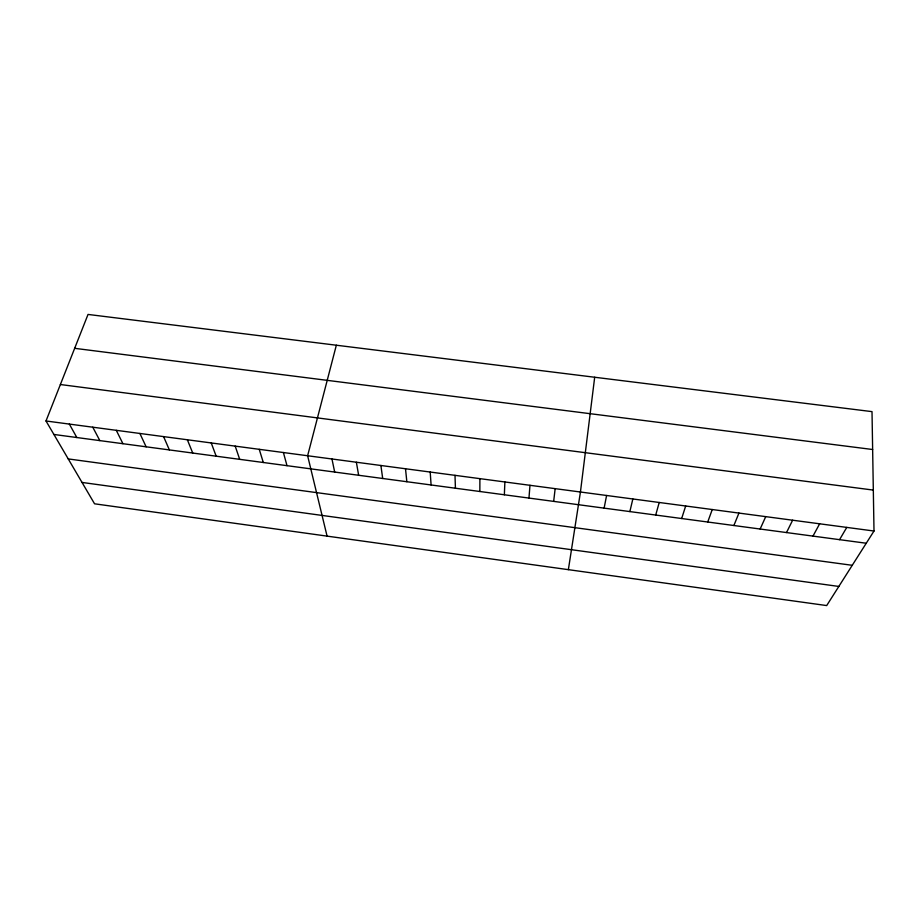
<?xml version="1.0" encoding="UTF-8"?>
<svg xmlns="http://www.w3.org/2000/svg" width="920" height="920" viewBox="0 0 920 920"><rect width="100%" height="100%" fill="white"/><g stroke="black" fill="none" stroke-linecap="round" stroke-linejoin="round"><path stroke-width="1.38" d="M479.849 491.498L479.895 478.641M504.355 494.776L504.884 481.965M528.966 498.076L529.977 485.3M553.667 501.377L555.162 488.647M594.688 377.246L580.439 492.004L568.365 569.653M604.118 508.139L606.591 495.489M629.866 511.577L632.845 498.973M336.341 345.218L307.625 455.745L327.072 536.118M655.719 515.039L659.214 502.481M681.662 518.523L685.676 506M707.721 522.008L712.252 509.53M46 420.98L88.032 314.433L872.01 411.631L874 531.024L826.689 605.567L94.553 503.803L46 420.98L874 531.024M733.884 525.515L738.944 513.072M760.138 529.023L765.739 516.637M786.508 532.553L792.637 520.214M812.981 536.107L819.651 523.802M839.569 539.66L846.768 527.401M74.658 348.323L872.643 449.512M60.386 384.525L873.321 490.084M53.9 434.459L866.249 543.237M68.241 458.919L852.242 565.305M82.029 482.436L838.821 586.442M69.345 424.074L76.831 437.529M92.77 427.19L99.843 440.611M116.288 430.318L122.935 443.704M139.886 433.458L146.119 446.809M163.576 436.597L169.383 449.926M187.358 439.76L192.728 453.042M211.232 442.934L216.165 456.182M235.198 446.119L239.694 459.333M259.244 449.316L263.304 462.495M283.394 452.525L287.005 465.669M331.959 458.976L334.673 472.052M356.373 462.231L358.639 475.26M380.891 465.485L382.697 478.48M405.501 468.751L406.847 481.723M430.203 472.041L431.089 484.966M454.997 475.341L455.423 488.221"/></g></svg>
